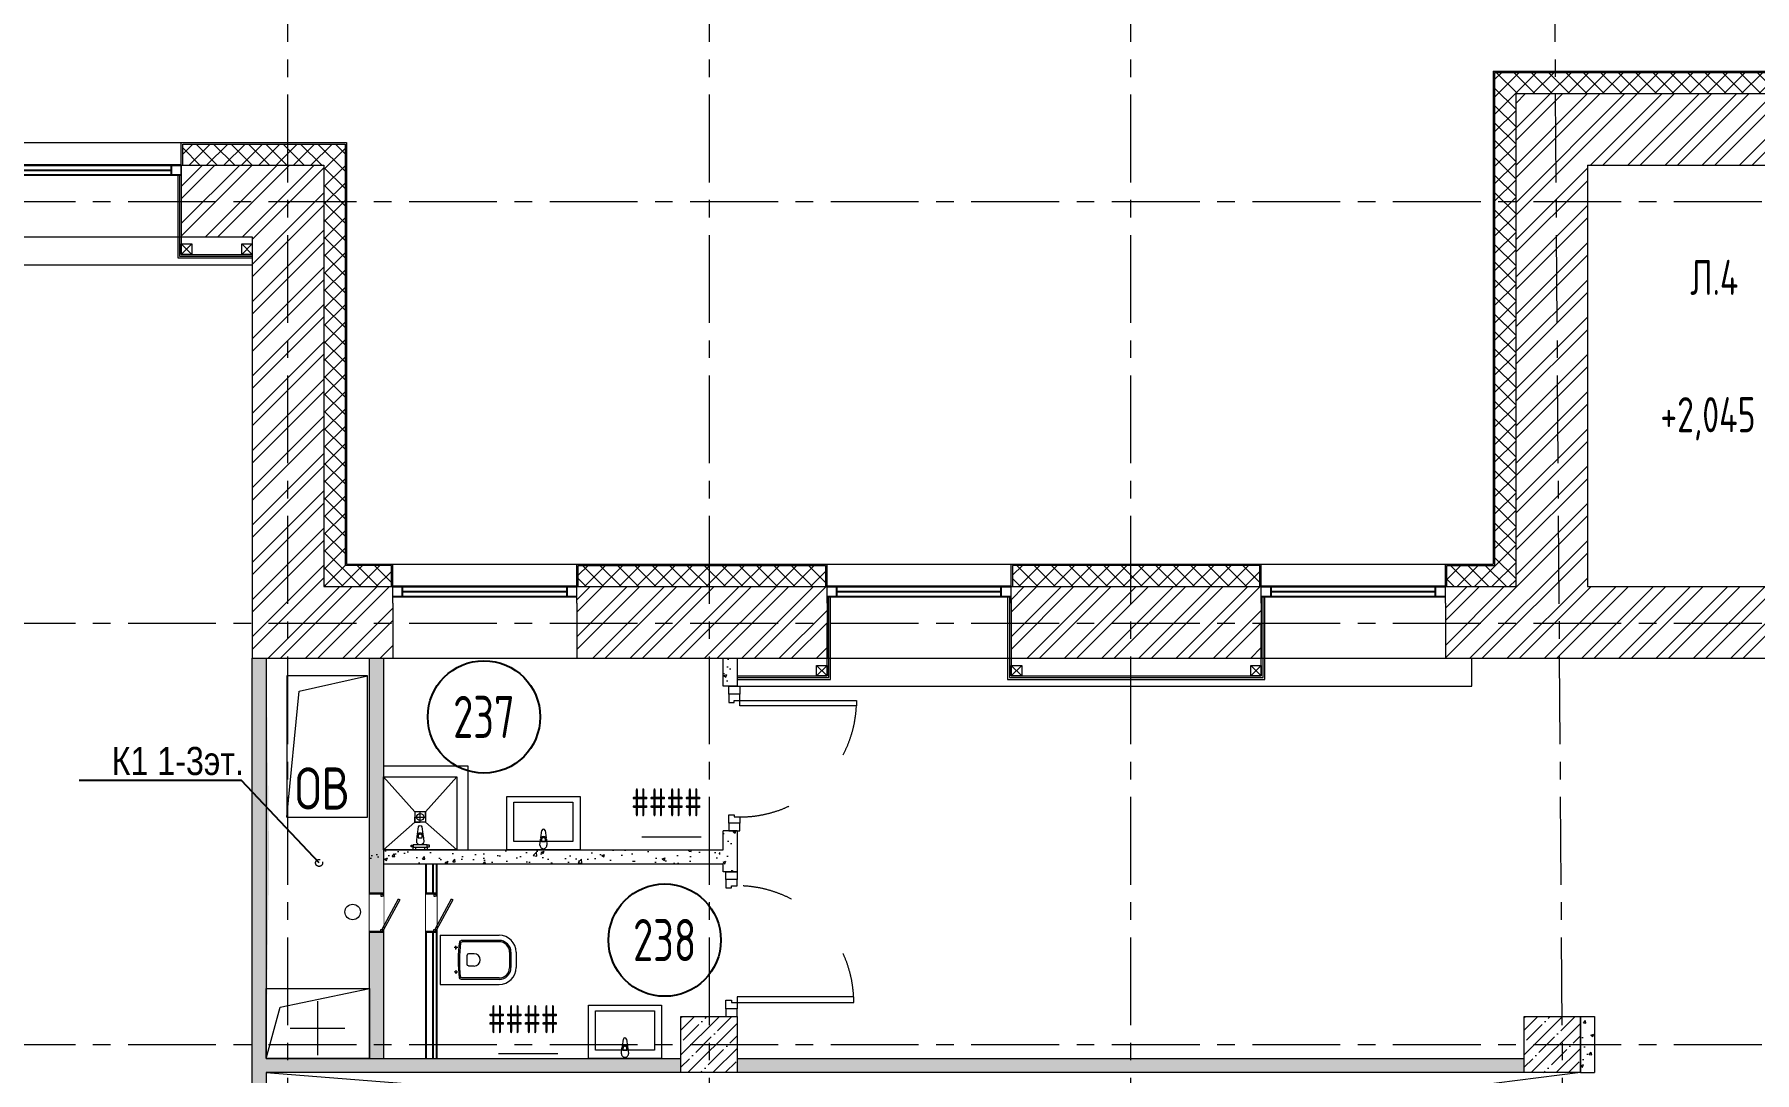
# Model space of a CAD drawing. Header units: millimetres. Extents: x -65527 to 8894748, y -37603 to 223697.
# Drawn here: x -33863 to -21624, y 30956 to 38346 of the extents above; entities that cross this region are included whole.
import ezdxf
from ezdxf import colors
from ezdxf.entities.mleader import LeaderData, LeaderLine
from ezdxf.enums import TextEntityAlignment as Align
from ezdxf.math import Vec2, Vec3

# ---------------------------------------------------------------- set-up
doc = ezdxf.new("R2010")
doc.units = ezdxf.units.MM
doc.header["$LTSCALE"] = 10
doc.linetypes.add('ACAD_ISO03W100', pattern=[30, 12, -18])
doc.linetypes.add('CENTER', pattern=[2, 1.25, -0.25, 0.25, -0.25])
for name, color, linetype, lineweight in [('_0', 250, 'Continuous', 9), ('_ВК-К1', 14, 'Continuous', 40), ('АР_Номер помещения', 1, 'Continuous', 25), ('АР_Оси', 142, 'Continuous', 9), ('АР_Помещения_площадь', 19, 'Continuous', 9), ('М_ЗАМЕТКИ', 1, 'Continuous', 13), ('М_фреонопроводы', 10, 'CENTER', 18)]:
    doc.layers.add(name, color=color, linetype=linetype, lineweight=lineweight)
doc.layers.add('АР_новое окно', color=160, linetype='Continuous')
doc.layers.add('Архитектура', color=251, linetype='Continuous')
doc.styles.add('ICOCPEUR', font='isocpeur.ttf')
doc.styles.add('ISOCPEUR', font='isocpeur.ttf', dxfattribs={"width": 0.7})
doc.styles.get("Standard").update_dxf_attribs({"font": 'ARIALN.TTF'})
pattern_1 = [(50, (30232.33, -93445.12), (215.17805, -18.82564), [22.5, -247.5]), (355, (30232.33, -93445.12), (-41.6254, 225.65764), [18, -198]), (100.45144, (30250.26, -93446.7), (173.55265, 206.832), [19.12206, -210.34263]), (46.1842, (30232.33, -93385.12), (320.1724, -49.6558), [33.75, -371.25]), (96.63564, (30259, -93389.26), (280.3986, 292.2356), [28.6831, -315.5141]), (351.18416, (30232.33, -93385.12), (280.3986, 292.2356), [27, -297]), (21, (30262.33, -93400.12), (179.07212, -120.78567), [22.5, -247.5]), (326, (30262.33, -93400.12), (72.9946, 217.545), [18, -198]), (71.45144, (30277.25, -93410.19), (252.0667, 96.75935), [19.12206, -210.34263]), (37.5, (30232.33, -93445.12), (3.647957, 99.868156), [0, -195.6, 0, -201, 0, -198.75]), (7.5, (30232.33, -93445.12), (78.92086, 118.32351), [0, -114.6, 0, -191.1, 0, -75.75]), (327.5, (30165.43, -93445.12), (160.14673, -6.76646), [0, -75, 0, -234, 0, -310.5]), (317.5, (30135.43, -93445.12), (174.95585, 30.0315), [0, -97.5, 0, -155.4, 0, -220.5])]
pattern_2 = [(45, (-1030593.08, 70981.74), (-132.58252, 132.58252), []), (45, (-1030504.69, 70981.74), (-132.58252, 132.58252), [])]

# ---------------------------------------------------------------- blocks, each defined once
blk = doc.blocks.new('_DOTSMALL')
at = {"color": 0, "linetype": 'ByBlock', "const_width": 0.5}
blk.add_lwpolyline([(-0.0625, 0, 1), (0.0625, 0, 1)], format="xyb", close=True, dxfattribs=at)
blk = doc.blocks.new('_None')
blk = doc.blocks.new('*U66')
for points in [[(-55, -80), (-55, 0), (-115, 0), (-115, -40), (-100, -40), (-100, -80), (-55, -80)], [(0, 0), (0, -80), (-55, -80), (-55, 0), (0, 0)], [(-1030, 0), (-1030, -80), (-975, -80), (-975, 0), (-1030, 0)], [(-975, -80), (-975, 0), (-915, 0), (-915, -40), (-930, -40), (-930, -80), (-975, -80)]]:
    blk.add_lwpolyline(points)
blk.add_lwpolyline([(-100, -80), (-100, -910), (-140, -910), (-140, -80)], close=True)
at = {"linetype": 'ACAD_ISO03W100', "ltscale": 3}
blk.add_arc((-100, -80), 830, 180, 270, dxfattribs=at)
blk = doc.blocks.new('*U245')
for points in [[(0, 0), (0, -80), (55, -80), (55, 0), (0, 0)], [(55, -80), (55, 0), (115, 0), (115, -40), (100, -40), (100, -80), (55, -80)], [(975, -80), (975, 0), (915, 0), (915, -40), (930, -40), (930, -80), (975, -80)], [(1030, 0), (1030, -80), (975, -80), (975, 0), (1030, 0)]]:
    blk.add_lwpolyline(points)
blk.add_lwpolyline([(100, -80), (100, -910), (140, -910), (140, -80)], close=True)
at = {"linetype": 'ACAD_ISO03W100', "ltscale": 3}
blk.add_arc((100, -80), 830, 270, 0, dxfattribs=at)
blk = doc.blocks.new('*U42')
at = {"layer": 'АР_новое окно', "lineweight": 20}
for p, q in [((0, 1310), (-70, 1310)), ((0, 0), (-70, 0))]:
    blk.add_line(p, q, dxfattribs=at)
at = {"layer": 'АР_новое окно'}
for p, q in [((-70, 1310), (-70, 0)), ((-70, 0), (-70, 1310)), ((0, 1240), (-70, 1240)), ((-35, 1240), (-35, 70)), ((0, 1310), (0, 0)), ((0, 70), (-70, 70))]:
    blk.add_line(p, q, dxfattribs=at)
blk = doc.blocks.new('*U267')
at = {"layer": 'АР_Номер помещения', "color": 7}
blk.add_circle((-17369, 681), 400, dxfattribs=at)
at = {"layer": 'АР_Помещения_площадь', "color": 7}
blk.add_line((-15823, -174), (-16245, -174), dxfattribs=at)
at = {"color": 7, "style": 'ISOCPEUR', "width": 0.7, "flags": 1}
blk.add_attdef('КАТЕГОРИЯ', (-499, -2092), '', height=250, dxfattribs=at)
at = {"layer": 'АР_Номер помещения', "color": 7, "style": 'ISOCPEUR', "width": 0.7}
blk.add_attdef('НОМЕР_ПОМЕЩЕНИЯ', text='', height=300, dxfattribs=at).set_placement((-17369, 681), align=Align.MIDDLE_CENTER)
at = {"layer": 'АР_Помещения_площадь', "color": 7, "lineweight": 30, "width": 0.7, "flags": 104}
blk.add_attdef('ИМЯ_ПОМЕЩЕНИЯ', text='', height=100, dxfattribs=at).set_placement((158, 1217), align=Align.MIDDLE_CENTER)
at = {"layer": 'АР_Помещения_площадь', "color": 7, "style": 'ISOCPEUR', "width": 0.7}
blk.add_attdef('ПЛОЩАДЬ_ПОМЕЩЕНИЯ', text='', height=200, dxfattribs=at).set_placement((-15818, 72), align=Align.MIDDLE_RIGHT)
blk = doc.blocks.new('*U262')
at = {"layer": 'АР_Номер помещения', "color": 7}
blk.add_circle((-15682, 721), 400, dxfattribs=at)
at = {"layer": 'АР_Помещения_площадь', "color": 7}
blk.add_line((-16442, -89), (-16865, -89), dxfattribs=at)
at = {"color": 7, "style": 'ISOCPEUR', "width": 0.7, "flags": 1}
blk.add_attdef('КАТЕГОРИЯ', (-499, -2092), '', height=250, dxfattribs=at)
at = {"layer": 'АР_Номер помещения', "color": 7, "style": 'ISOCPEUR', "width": 0.7}
blk.add_attdef('НОМЕР_ПОМЕЩЕНИЯ', text='', height=300, dxfattribs=at).set_placement((-15682, 721), align=Align.MIDDLE_CENTER)
at = {"layer": 'АР_Помещения_площадь', "color": 7, "lineweight": 30, "width": 0.7, "flags": 104}
blk.add_attdef('ИМЯ_ПОМЕЩЕНИЯ', text='', height=100, dxfattribs=at).set_placement((158, 1217), align=Align.MIDDLE_CENTER)
at = {"layer": 'АР_Помещения_площадь', "color": 7, "style": 'ISOCPEUR', "width": 0.7}
blk.add_attdef('ПЛОЩАДЬ_ПОМЕЩЕНИЯ', text='', height=200, dxfattribs=at).set_placement((-16437, 158), align=Align.MIDDLE_RIGHT)
blk = doc.blocks.new('Из_буфера27431')
at = {"linetype": 'Continuous', "lineweight": 5}
for p, q in [((-139, 11), (-86, 18)), ((-139, 11), (-86, 18)), ((-76, 21), (-34, 25)), ((-76, 21), (-34, 25)), ((-59, 14), (-74, 14)), ((-59, 14), (-74, 14)), ((-59, -14), (-59, 14)), ((-59, -14), (-59, 14)), ((-86, -18), (-139, -11)), ((-86, -18), (-139, -11)), ((-34, -25), (-76, -21)), ((-34, -25), (-76, -21)), ((-74, -14), (-59, -14)), ((-74, -14), (-59, -14))]:
    blk.add_line(p, q, dxfattribs=at)
for points in [[(0, -260), (-380, -260), (-380, 260), (0, 260)], [(-59, -210), (-339, -210), (-339, 210), (-59, 210)], [(-59, -210), (-339, -210), (-339, 210), (-59, 210)]]:
    blk.add_lwpolyline(points, close=True, dxfattribs=at)
for centre, radius, start, end in [((-137, 0), 11.2, 97.1389, 262.8611), ((-137, 0), 11.2, 97.1389, 262.8611), ((-74, 0), 21.1, 122.771, 237.229), ((-74, 0), 21.1, 122.771, 237.229), ((-74, 0), 13.6, 90, 270), ((-74, 0), 13.6, 90, 270), ((-74, 0), 21.1, 95.1696, 122.771), ((-74, 0), 21.1, 95.1696, 122.771), ((-34, 0), 25, 270, 90), ((-34, 0), 25, 270, 90), ((-74, 0), 21.1, 237.229, 264.8304), ((-74, 0), 21.1, 237.229, 264.8304)]:
    blk.add_arc(centre, radius, start, end, dxfattribs=at)
blk = doc.blocks.new('унитаз поликлиники')
for p, q in [((0, 175), (0, -175)), ((0, 175), (420, 175)), ((420, 139), (150, 139)), ((420, 129), (157, 129)), ((126, 87), (100, 87)), ((112, 73), (112, 100)), ((192, -34), (192, 34)), ((242, 44), (202, 44)), ((494, 57), (494, -57)), ((504, 55), (504, -55)), ((540, 55), (540, -55)), ((126, -87), (99, -86)), ((112, -73), (112, -100)), ((242, -44), (202, -44)), ((0, -175), (420, -175)), ((420, -139), (148, -139)), ((420, -129), (155, -129))]:
    blk.add_line(p, q)
for centre, radius, start, end in [((420, 55), 120, 0, 90), ((420, 55), 83.5, 359.8619, 90.3335), ((420, 55), 74, 0, 90), ((242, 0), 43.7, 270, 90), ((420, -55), 120, 270, 0), ((420, -55), 84, 270, 0), ((420, -55), 74, 270, 358.4018)]:
    blk.add_arc(centre, radius, start, end)
at = {"extrusion": (0, 0, -1)}
for centre, major_axis, ratio, start_param, end_param in [((1158, 0), (-731, -726), 0.993775, 0.659849, 0.910919), ((150, 127), (-5.6, -10.5), 0.821373, 1.269211, 2.570669), ((154, 120), (-5.61, -7.72), 0.798093, 1.232924, 2.686723), ((112, 87), (3.55, 3.55), 1, 5.504025, 11.78721), ((984, 0), (-23, -941), 0.89728, 1.422258, 1.677847), ((155, -117), (5.3, -10.4), 0.842984, 0.549902, 1.8819), ((202, -33), (4.12, -9.49), 0.964797, 0.42926, 1.943413), ((148, -127), (5.4, -10.4), 0.836443, 0.56114, 1.877577)]:
    blk.add_ellipse(centre, major_axis=major_axis, ratio=ratio, start_param=start_param, end_param=end_param, dxfattribs=at)
for centre, major_axis, ratio, start_param, end_param in [((202, 33), (4.12, 9.49), 0.964797, 0.42926, 1.943413), ((112, -87), (3.54, -3.55), 1, 5.504025, 11.78721)]:
    blk.add_ellipse(centre, major_axis=major_axis, ratio=ratio, start_param=start_param, end_param=end_param)
blk = doc.blocks.new('A$Ce02d65bd')
at = {"ltscale": 100}
for points in [[(0, 0), (0, 75), (75, 75), (75, 0), (0, 0)], [(0, 0), (75, 75)], [(0, 75), (75, 0)]]:
    blk.add_lwpolyline(points, dxfattribs=at)
blk = doc.blocks.new('A$Ca661e725')
at = {"layer": '_ВК-К1', "color": 18, "lineweight": 9, "ltscale": 100, "true_color": 0x000000}
for p, q in [((0, 155), (0, -155)), ((-147, 0), (147, 0))]:
    blk.add_line(p, q, dxfattribs=at)
blk = doc.blocks.new('A$C6552fe61')
at = {"layer": '_ВК-К1', "color": 18, "lineweight": 9, "ltscale": 100, "true_color": 0x000000}
for p, q in [((0, 192), (0, -192)), ((-195, 0), (195, 0))]:
    blk.add_line(p, q, dxfattribs=at)
blk = doc.blocks.new('смеситель короткий')
for p, q in [((42, 21), (0, 25)), ((25, 14), (40, 14)), ((25, -14), (25, 14)), ((104, 11), (51, 18)), ((0, -25), (42, -21)), ((40, -14), (25, -14)), ((51, -18), (104, -11))]:
    blk.add_line(p, q)
for centre, major_axis, start_param, end_param in [((0, 0), (-17.7, 17.7), -0.785398, 2.356194), ((40, 0), (9.62, 9.62), 3.926991, 7.068583), ((40, 0), (-14.9, 14.9), -1.35736, -0.875625), ((40, 0), (14.9, 14.9), 4.498953, 6.496621), ((103, 0), (7.91, 7.91), 4.051589, 6.943986), ((40, 0), (14.9, 14.9), 4.017217, 4.498953)]:
    blk.add_ellipse(centre, major_axis=major_axis, ratio=1, start_param=start_param, end_param=end_param)
blk = doc.blocks.new('*U239')
at = {"color": 7}
blk.add_wipeout([(-565, 60), (445, 60), (445, -310), (-565, -310)], dxfattribs=at)
for p, q in [((-530, 60), (-565, 60)), ((-550, 60), (-550, -10)), ((-550, -10), (-550, 60)), ((-510, 60), (-530, 60)), ((-510, 20), (-510, 60)), ((-500, 20), (-510, 20)), ((-500, -10), (-500, 20)), ((380, -10), (380, 20)), ((380, 20), (390, 20)), ((390, 20), (390, 60)), ((390, 60), (410, 60)), ((410, 60), (445, 60)), ((430, 60), (430, -10)), ((430, -10), (430, 60)), ((-565, -10), (-530, -10)), ((-530, -10), (-500, -10)), ((410, -10), (380, -10)), ((445, -10), (410, -10))]:
    blk.add_line(p, q)
at = {"lineweight": 30}
for p, q in [((-565, 60), (-565, -310)), ((445, 60), (445, -310))]:
    blk.add_line(p, q, dxfattribs=at)
blk.add_lwpolyline([(389, 60), (370, 25), (-424, 448), (-406, 483)], close=True)
blk = doc.blocks.new('*U240')
at = {"color": 7}
blk.add_wipeout([(-565, 60), (445, 60), (445, -218), (-565, -218)], dxfattribs=at)
for p, q in [((-530, 60), (-565, 60)), ((-550, 60), (-550, -10)), ((-550, -10), (-550, 60)), ((-510, 60), (-530, 60)), ((-510, 20), (-510, 60)), ((-500, 20), (-510, 20)), ((-500, -10), (-500, 20)), ((380, -10), (380, 20)), ((380, 20), (390, 20)), ((390, 20), (390, 60)), ((390, 60), (410, 60)), ((410, 60), (445, 60)), ((430, 60), (430, -10)), ((430, -10), (430, 60)), ((-565, -10), (-530, -10)), ((-530, -10), (-500, -10)), ((410, -10), (380, -10)), ((445, -10), (410, -10))]:
    blk.add_line(p, q)
at = {"lineweight": 30}
for p, q in [((-565, 60), (-565, -218)), ((445, 60), (445, -218))]:
    blk.add_line(p, q, dxfattribs=at)
blk.add_lwpolyline([(389, 60), (370, 25), (-424, 448), (-406, 483)], close=True)

msp = doc.modelspace()

# ---------------------------------------------------------------- hatches: boundary and pattern name
at = {"layer": '_0', "ltscale": 100}
h = msp.add_hatch(dxfattribs=at)
h.set_pattern_fill('ANSI37', color=256, scale=700)
h.set_pattern_definition([(45, (-995943.4, 73817.705), (-61.871843, 61.871843), []), (135, (-995943.4, 73817.705), (-61.871843, -61.871843), [])])
h.paths.add_polyline_path([(-17648.4, 37925.6), (-23323.4, 37925.6), (-23323.4, 34415.6), (-23813.4, 34415.6), (-23813.4, 34565.6), (-23473.4, 34565.6), (-23473.4, 38075.6), (-17648.4, 38075.6)])
h = msp.add_hatch(dxfattribs=at)
h.set_pattern_fill('ANSI32', color=256, scale=500)
h.set_pattern_definition([(45, (-998443.08, 70981.74), (-132.58252, 132.58252), []), (45, (-998354.69, 70981.74), (-132.58252, 132.58252), [])])
h.paths.add_polyline_path([(-17638.4, 37925.6), (-23323.4, 37925.6), (-23323.4, 34415.6), (-23823.4, 34415.6), (-23823.4, 33905.6), (-18283.4, 33905.6), (-18283.4, 34415.6), (-22813.4, 34415.6), (-22813.4, 37415.6), (-17638.4, 37415.6)])
h = msp.add_hatch(dxfattribs=at)
h.set_pattern_fill('ANSI37', color=256, scale=700)
h.set_pattern_definition([(45, (-1009618.4, 70307.705), (-61.871843, 61.871843), []), (135, (-1009618.4, 70307.705), (-61.871843, -61.871843), [])])
h.paths.add_polyline_path([(-31323.4, 34415.6), (-31803.4, 34415.6), (-31803.4, 37415.6), (-32808.4, 37415.6), (-32808.4, 37565.6), (-31653.4, 37565.6), (-31653.4, 34565.6), (-31323.4, 34565.6)])
h = msp.add_hatch(dxfattribs=at)
h.set_pattern_fill('ANSI32', color=256, scale=500)
h.set_pattern_definition(pattern_2)
h.paths.add_polyline_path([(-31803.4, 37415.6), (-31803.4, 36894.5), (-31803.4, 34415.6), (-32313.4, 34415.6), (-32313.4, 36905.6), (-32818.4, 36905.6), (-32818.4, 37415.6)])
h = msp.add_hatch(dxfattribs=at)
h.set_pattern_fill('ANSI37', color=256, scale=700)
h.set_pattern_definition([(45, (-1006528.4, 70307.705), (-61.871843, 61.871843), []), (135, (-1006528.4, 70307.705), (-61.871843, -61.871843), [])])
h.paths.add_polyline_path([(-28233.4, 34415.6), (-29993.4, 34415.6), (-29993.4, 34565.6), (-28233.4, 34565.6)])
h = msp.add_hatch(dxfattribs=at)
h.set_pattern_fill('ANSI37', color=256, scale=700)
h.set_pattern_definition([(45, (-1003438.4, 70307.705), (-61.871843, 61.871843), []), (135, (-1003438.4, 70307.705), (-61.871843, -61.871843), [])])
h.paths.add_polyline_path([(-25143.4, 34415.6), (-26903.4, 34415.6), (-26903.4, 34565.6), (-25143.4, 34565.6)])
h = msp.add_hatch(dxfattribs=at)
h.set_pattern_fill('ANSI32', color=256, scale=500)
h.set_pattern_definition(pattern_2)
h.paths.add_polyline_path([(-31313.4, 34415.6), (-31803.4, 34415.6), (-32313.4, 34415.6), (-32313.4, 33905.6), (-31313.4, 33905.6)])
h = msp.add_hatch(dxfattribs=at)
h.set_pattern_fill('ANSI32', color=256, scale=500)
h.set_pattern_definition([(45, (-1028283.08, 70981.74), (-132.58252, 132.58252), []), (45, (-1028194.69, 70981.74), (-132.58252, 132.58252), [])])
h.paths.add_polyline_path([(-28223.4, 34415.6), (-30003.4, 34415.6), (-30003.4, 33905.6), (-28223.4, 33905.6)])
h = msp.add_hatch(dxfattribs=at)
h.set_pattern_fill('ANSI32', color=256, scale=500)
h.set_pattern_definition([(45, (-1025193.08, 70981.74), (-132.58252, 132.58252), []), (45, (-1025104.69, 70981.74), (-132.58252, 132.58252), [])])
h.paths.add_polyline_path([(-25133.4, 34415.6), (-26913.4, 34415.6), (-26913.4, 33905.6), (-25133.4, 33905.6)])
h = msp.add_hatch(dxfattribs=at)
h.set_pattern_fill('AR-CONC', color=256, scale=30)
h.set_pattern_definition(pattern_1)
h.paths.add_polyline_path([(-31378.4, 33905.6), (-31478.4, 33905.6), (-31478.4, 32540.6), (-32193.4, 32540.6), (-32213.4, 33905.6), (-32313.4, 33905.6), (-32313.4, 25055.5), (-33863.4, 25055.6), (-33863.4, 24955.6), (-29263.4, 24955.8), (-29263.4, 25055.8), (-32213.4, 25055.6), (-32213.4, 27883.4), (-30713.4, 27883.4), (-30713.4, 27883.4), (-27013.4, 27883.4), (-27013.4, 27883.4), (-22863.4, 27883.4), (-22863.4, 27983.1), (-24914.6, 27983.2), (-24914.6, 28575.3), (-24914.6, 28575.2), (-24914.6, 27983.3), (-26893.4, 27983.4), (-26893.4, 28575.2), (-26993.4, 28575.2), (-26993.4, 27983.4), (-26993.4, 27983.4), (-26993.4, 28575.2), (-28018.4, 28575.2), (-26993.4, 28574.5), (-26993.4, 27983.4), (-28018.4, 27983.4), (-29263.4, 27983.4), (-29263.4, 28575.2), (-29263.4, 27983.4), (-30811, 27984.8), (-30813.4, 28575.2), (-30813.4, 28575.2), (-30813.4, 27984.2), (-30713.4, 27983.4), (-30713.4, 28575.2), (-30813.4, 28575.2), (-30813.4, 27983.4), (-30813.4, 28575.2), (-30813.4, 28575.2), (-30813.4, 27983.4), (-32213.4, 27983.4), (-32213.4, 28575.2), (-22863.4, 28574.9), (-22863.5, 28003.1), (-22863.4, 28003.1), (-22863.4, 28675.2), (-23585.8, 28675.1), (-26893.4, 28675.3), (-26893.4, 29895.2), (-26993.4, 29895.2), (-26993.4, 28675.2), (-32213.4, 28675.2), (-32213.4, 30955.6), (-29263.4, 30955.6), (-29263.4, 31055.6), (-32213.4, 31055.6), (-32193.4, 32540.6), (-31478.4, 32540.6), (-31478.4, 31055.6), (-31378.4, 31055.6)])
h = msp.add_hatch(dxfattribs=at)
h.set_pattern_fill('AR-CONC', color=256, scale=30)
h.set_pattern_definition(pattern_1)
h.paths.add_polyline_path([(-28863.4, 33905.6), (-28963.4, 33905.6), (-28963.4, 33705.6), (-28863.4, 33705.6)])
h = msp.add_hatch(dxfattribs=at)
h.set_pattern_fill('AR-CONC', color=256, scale=30)
h.set_pattern_definition(pattern_1)
h.paths.add_polyline_path([(-28963.4, 32385.6), (-28863.4, 32385.6), (-28863.4, 32675.6), (-28963.4, 32675.6), (-28963.4, 32425.6)])
h = msp.add_hatch(dxfattribs=at)
h.set_pattern_fill('AR-CONC', color=256, scale=30)
h.set_pattern_definition(pattern_1)
h.paths.add_polyline_path([(-31478.4, 32540.6), (-31478.4, 32440.8), (-28983.4, 32440.8), (-28983.4, 32540.8)])
h = msp.add_hatch(dxfattribs=at)
h.set_pattern_fill('ANSI35', color=256, scale=500)
h.set_pattern_definition([(45, (-986315.53, 71227.03), (-88.388348, 88.388348), []), (45, (-986227.14, 71227.03), (-88.388348, 88.388348), [156.25, -31.25, 0, -31.25])])
h.paths.add_polyline_path([(-28863.4, 31355.6), (-29263.4, 31355.6), (-29263.4, 30955.6), (-28863.4, 30955.6)])
h = msp.add_hatch(dxfattribs=at)
h.set_pattern_fill('ANSI35', color=256, scale=500)
h.set_pattern_definition([(45, (-980315.53, 71227.03), (-88.388348, 88.388348), []), (45, (-980227.14, 71227.03), (-88.388348, 88.388348), [156.25, -31.25, 0, -31.25])])
h.paths.add_polyline_path([(-22863.4, 31355.6), (-23263.4, 31355.6), (-23263.4, 30955.6), (-22863.4, 30955.6)])
h = msp.add_hatch(dxfattribs=at)
h.set_pattern_fill('AR-CONC', color=256, scale=30)
h.set_pattern_definition(pattern_1)
h.paths.add_polyline_path([(-22763.4, 31155.6), (-22863.4, 31155.6), (-22863.4, 30955.6), (-22763.4, 30955.6)])
h.paths.add_polyline_path([(-22763.4, 31355.6), (-22863.4, 31355.6), (-22863.4, 31155.6), (-22763.4, 31155.6)])
h = msp.add_hatch(dxfattribs=at)
h.set_pattern_fill('AR-CONC', color=256, scale=30)
h.set_pattern_definition(pattern_1)
h.paths.add_polyline_path([(-23263.4, 31055.6), (-28863.4, 31055.6), (-28863.4, 30955.6), (-23263.4, 30955.6)])

# ---------------------------------------------------------------- linework, layer by layer
for p, q in [((-23483.4, 38085.6), (-23483.4, 34575.6)), ((-23473.4, 38075.6), (-23473.4, 34565.6)), ((-23323.4, 37925.6), (-17638.4, 37925.6)), ((-23323.4, 37925.6), (-23323.4, 34415.6)), ((-41483.4, 37575.6), (-31643.4, 37575.6)), ((-31653.4, 37565.6), (-31653.4, 34565.6)), ((-31643.4, 37575.6), (-31643.4, 34575.6)), ((-32818.4, 37415.6), (-31803.4, 37415.6)), ((-32818.4, 37415.6), (-32818.4, 36905.6)), ((-32818.4, 37415.6), (-32818.4, 37415.6)), ((-32818.4, 37415.6), (-32818.4, 37415.6)), ((-31803.4, 37415.6), (-31803.4, 34415.6)), ((-22813.4, 37415.6), (-17638.4, 37415.6)), ((-22813.4, 37415.6), (-22813.4, 34415.6)), ((-32818.4, 36905.6), (-32313.4, 36905.6)), ((-32313.4, 36905.6), (-32313.4, 33905.6)), ((-40813.4, 36705.6), (-32313.4, 36705.6)), ((-31643.4, 34575.6), (-23483.4, 34575.6)), ((-31803.4, 34415.6), (-31313.4, 34415.6)), ((-31313.4, 34296.6), (-31313.4, 34415.6)), ((-30003.4, 34415.6), (-28223.4, 34415.6)), ((-30003.4, 34296.6), (-30003.4, 34415.6)), ((-28223.4, 34296.6), (-28223.4, 34415.6)), ((-26913.4, 34415.6), (-25133.4, 34415.6)), ((-26913.4, 34296.6), (-26913.4, 34415.6)), ((-25133.4, 34296.6), (-25133.4, 34415.6)), ((-23823.4, 34415.6), (-23323.4, 34415.6)), ((-23823.4, 34296.6), (-23823.4, 34415.6)), ((-22813.4, 34415.6), (-18283.4, 34415.6)), ((-31313.4, 34296.6), (-31313.4, 33905.6)), ((-31313.4, 34296.6), (-31313.4, 34296.6)), ((-30003.4, 34296.6), (-30003.4, 33905.6)), ((-30003.4, 34296.6), (-30003.4, 34296.6)), ((-28223.4, 34345.6), (-28223.4, 33905.6)), ((-28223.4, 34296.6), (-28223.4, 34296.6)), ((-26913.4, 34322.2), (-26913.4, 33905.6)), ((-26913.4, 34296.6), (-26913.4, 34296.6)), ((-25133.4, 34345.6), (-25133.4, 33905.6)), ((-25133.4, 34296.6), (-25133.4, 34296.6)), ((-23823.4, 34296.6), (-23823.4, 33905.6)), ((-23823.4, 34296.6), (-23823.4, 34296.6)), ((-32313.4, 33905.6), (-31313.4, 33905.6)), ((-32213.4, 33905.6), (-32213.4, 31055.6)), ((-30003.4, 33905.6), (-28223.4, 33905.6)), ((-26913.4, 33905.6), (-25133.4, 33905.6)), ((-23823.4, 33905.6), (-18283.4, 33905.6)), ((-23634.4, 33705.6), (-23634.4, 33905.6)), ((-28863.4, 33705.6), (-23634.4, 33705.6)), ((-22863.4, 30955.6), (-22763.4, 30955.6))]:
    msp.add_line(p, q, dxfattribs=at)
at = {"layer": '_0', "lineweight": 15, "ltscale": 100}
msp.add_line((-34128.4, 37415.6), (-32818.4, 37415.6), dxfattribs=at)
at = {"layer": '_0'}
for p, q in [((-34128.4, 36905.6), (-32818.4, 36905.6)), ((-31313.4, 33905.6), (-30003.4, 33905.6)), ((-28223.4, 33905.6), (-26913.4, 33905.6)), ((-25133.4, 33905.6), (-23823.4, 33905.6))]:
    msp.add_line(p, q, dxfattribs=at)
at = {"layer": '_0', "lineweight": 0}
for p, q in [((-31378.4, 33140.6), (-30778.4, 33140.6)), ((-30778.4, 33140.6), (-30778.4, 32540.6)), ((-31183.5, 32575), (-31167.9, 32575)), ((-31183.5, 32562), (-31183.5, 32575)), ((-31167.9, 32562), (-31183.5, 32562)), ((-31167.9, 32576.3), (-31167.9, 32560.7)), ((-31109.5, 32576.2), (-31167.9, 32576.3)), ((-31167.9, 32560.7), (-31068.9, 32560.5)), ((-31167.9, 32540.6), (-31167.9, 32560.7)), ((-31152.3, 32560.6), (-31152.3, 32540.6)), ((-31068.9, 32576.1), (-31109.5, 32576.2)), ((-31084.6, 32540.6), (-31084.5, 32560.5)), ((-31068.9, 32560.5), (-31068.9, 32576.1)), ((-31053.2, 32574.8), (-31068.9, 32574.8)), ((-31068.9, 32561.8), (-31053.2, 32561.7)), ((-31068.9, 32560.5), (-31068.9, 32540.6)), ((-31053.2, 32561.7), (-31053.2, 32574.8))]:
    msp.add_line(p, q, dxfattribs=at)
at = {"layer": '_0', "ltscale": 100}
for points in [[(-23483.4, 38085.6), (-15143.4, 38085.6)], [(-23473.4, 38075.6), (-17648.4, 38075.6), (-17648.4, 37925.6)], [(-32818.4, 37415.6), (-32818.4, 37575.6)], [(-32808.4, 37415.6), (-32808.4, 37565.6), (-31653.4, 37565.6)], [(-31323.4, 34415.6), (-31323.4, 34565.6), (-31653.4, 34565.6)], [(-31313.4, 34415.6), (-31313.4, 34575.6)], [(-30003.4, 34415.6), (-30003.4, 34575.6)], [(-29993.4, 34415.6), (-29993.4, 34565.6), (-28233.4, 34565.6), (-28233.4, 34415.6)], [(-28223.4, 34415.6), (-28223.4, 34575.6)], [(-26913.4, 34415.6), (-26913.4, 34575.6)], [(-25143.4, 34415.6), (-25143.4, 34565.6), (-26903.4, 34565.6), (-26903.4, 34415.6)], [(-25133.4, 34415.6), (-25133.4, 34575.6)], [(-23823.4, 34415.6), (-23823.4, 34575.6)], [(-23813.4, 34415.6), (-23813.4, 34565.6), (-23473.4, 34565.6)], [(-33863.4, 24955.6), (-33863.4, 25055.6), (-32313.4, 25055.5), (-32313.4, 33905.6)], [(-31478.4, 31055.6), (-31478.4, 33905.6)], [(-31378.4, 33905.6), (-31378.4, 31055.6)], [(-28963.4, 33705.6), (-28963.4, 33905.6)], [(-28863.4, 33905.6), (-28863.4, 33705.6)], [(-28863.4, 33705.6), (-28963.4, 33705.6)], [(-31478.4, 32540.6), (-31478.4, 32886.9)], [(-28963.4, 32540.6), (-28963.4, 32675.6)], [(-28863.4, 32675.6), (-28963.4, 32675.6)], [(-28863.4, 32675.6), (-28863.4, 32385.6)], [(-31378.4, 32540.6), (-28963.4, 32540.6)], [(-28963.4, 32440.6), (-31378.4, 32440.6)], [(-28963.4, 32385.6), (-28963.4, 32440.6)], [(-28863.4, 32385.6), (-28963.4, 32385.6)], [(-22863.5, 30955.6), (-22863.4, 31355.6)], [(-22863.4, 31355.6), (-22763.4, 31355.6), (-22763.4, 30955.6)], [(-32213.4, 31055.6), (-29263.4, 31055.6)], [(-28863.4, 31055.6), (-23263.4, 31055.6)], [(-32213.4, 30955.6), (-32213.4, 28675.2)], [(-29263.4, 30955.6), (-32213.4, 30955.6)], [(-23263.4, 30955.6), (-28863.4, 30955.6)]]:
    msp.add_lwpolyline(points, dxfattribs=at)
at = {"layer": '_0', "ltscale": 500}
for points in [[(-32843.4, 37345.6), (-32843.4, 36754.8), (-32313.4, 36754.8)], [(-32830.9, 37345.6), (-32830.9, 36767.3), (-32313.4, 36767.3)], [(-32818.4, 37415.6), (-32818.4, 36779.8), (-32313.4, 36779.8)], [(-28863.4, 33754.8), (-28198.4, 33754.8), (-28198.4, 34345.6)], [(-28863.4, 33767.3), (-28210.9, 33767.3), (-28210.9, 34345.6)], [(-26938.4, 34345.6), (-26938.4, 33754.8), (-25108.4, 33754.8), (-25108.4, 34345.6)], [(-26925.9, 34345.6), (-26925.9, 33767.3), (-25120.9, 33767.3), (-25120.9, 34345.6)], [(-26913.4, 34322.2), (-26913.4, 33779.8), (-25133.4, 33779.8), (-25133.4, 34157.7)], [(-28863.4, 33779.8), (-28223.4, 33779.8), (-28223.4, 34157.7)], [(-32213.4, 30955.6), (-26447.6, 30501.2), (-32193.4, 29870.2)], [(-22863.4, 30955.6), (-26447.6, 30501.2), (-22863.4, 28675.2)]]:
    msp.add_lwpolyline(points, dxfattribs=at)
at = {"layer": '_0'}
msp.add_lwpolyline([(-31493.4, 33779.8), (-32067.9, 33779.8), (-32067.9, 32773.1), (-31493.4, 32773.1)], close=True, dxfattribs=at)
for points in [[(-32067.9, 32773.1), (-31978.8, 33670.9), (-31493.4, 33779.8)], [(-32213.4, 31055.6), (-32213.4, 31555.5), (-31478.4, 31555.5), (-31478.4, 31055.6), (-32213.4, 31055.6)], [(-32213.4, 31055.6), (-32114.3, 31421.3), (-31478.4, 31555.5)]]:
    msp.add_lwpolyline(points, dxfattribs=at)
at = {"layer": '_0', "lineweight": 0}
msp.add_lwpolyline([(-30858.4, 33060.6), (-31080.9, 32812.1), (-31155.9, 32812.1), (-31378.4, 33060.6), (-31155.9, 32812.1), (-31155.9, 32737.5), (-31378.4, 32540.6), (-31155.9, 32737.5), (-31155.9, 32774.8), (-31080.9, 32774.8), (-31080.9, 32812.1), (-31080.9, 32737.5), (-30858.4, 32540.6), (-31080.9, 32737.5), (-31155.9, 32737.5), (-31118.4, 32737.5), (-31118.4, 32812.1)], dxfattribs=at)
msp.add_lwpolyline([(-30858.4, 33060.6), (-30858.4, 32540.6), (-31378.4, 32540.6), (-31378.4, 33060.6)], close=True, dxfattribs=at)
at = {"layer": '_0', "color": 0, "lineweight": 25, "ltscale": 100}
for points in [[(-31076.4, 31055.6), (-31076.4, 32440.6)], [(-31026.4, 31055.6), (-31026.4, 32440.6)], [(-31001.4, 32440.6), (-31001.4, 31055.6)]]:
    msp.add_lwpolyline(points, dxfattribs=at)
at = {"layer": '_0', "ltscale": 100}
for points in [[(-29263.4, 31355.6), (-28863.4, 31355.6), (-28863.4, 30955.6), (-29263.4, 30955.6)], [(-23263.4, 31355.6), (-22863.4, 31355.6), (-22863.4, 30955.6), (-23263.4, 30955.6)]]:
    msp.add_lwpolyline(points, close=True, dxfattribs=at)
at = {"layer": '_0', "lineweight": 0}
msp.add_circle((-31118.4, 32774.8, 0), 25, dxfattribs=at)
at = {"layer": '_0', "ltscale": 500}
msp.add_circle((-31598.8, 32099.3), 55, dxfattribs=at)
at = {"layer": 'АР_Оси', "linetype": 'CENTER', "ltscale": 50}
for p, q in [((-32063.4, 40918), (-32060.8, -14764.3)), ((-29063.4, 40918), (-29063.4, -14814.3)), ((-26063.4, 40918), (-26063.4, -14814.3)), ((-23063.4, 40918), (-22663.4, -14814.3)), ((-59197.1, 37155.6), (23981.3, 37155.6)), ((-59197.1, 34155.6), (23981.3, 34155.6)), ((-59197.1, 31155.6), (23981.3, 31155.6)), ((-59197.1, 31155.6), (23981.3, 31155.6))]:
    msp.add_line(p, q, dxfattribs=at)
at = {"layer": 'М_фреонопроводы', "ltscale": 10}
msp.add_circle((-31837.7, 32448.4), 25, dxfattribs=at)

# ---------------------------------------------------------------- block references
at = {"layer": '_0', "xscale": -1, "rotation": 90}
for p in [(-32818.4, 37345.6), (-30003.4, 34345.6), (-26913.4, 34345.6), (-23823.4, 34345.6)]:
    msp.add_blockref('*U42', p, dxfattribs=at)
at = {"layer": '_0', "ltscale": 500}
for p in [(-32818.4, 36779.8), (-32388.1, 36779.8), (-28298.4, 33779.8), (-26913.4, 33779.8), (-25208.4, 33779.8)]:
    msp.add_blockref('A$Ce02d65bd', p, dxfattribs=at)
at = {"layer": '_0'}
ref = msp.add_blockref('*U267', (-13295.8, 32806.5), dxfattribs=at)
ref.add_attrib('НОМЕР_ПОМЕЩЕНИЯ', '237', dxfattribs={"layer": 'АР_Номер помещения', "color": 7, "height": 300, "style": 'ISOCPEUR', "width": 0.7}).set_placement((-30665, 33487.4), align=Align.MIDDLE_CENTER)
ref.add_attrib('ПЛОЩАДЬ_ПОМЕЩЕНИЯ', '####', dxfattribs={"layer": 'АР_Помещения_площадь', "color": 7, "height": 200, "style": 'ISOCPEUR', "width": 0.7}).set_placement((-29113.8, 32878.9), align=Align.MIDDLE_RIGHT)
at = {"layer": '_0', "rotation": 90.00000000000001}
for name, p in [('*U66', (-28923.4, 33705.6)), ('*U245', (-28943.4, 31355.6))]:
    msp.add_blockref(name, p, dxfattribs=at)
at = {"layer": '_0', "ltscale": 100, "rotation": 270}
for p in [(-30241.2, 32540.6), (-29661.5, 31055.6)]:
    msp.add_blockref('Из_буфера27431', p, dxfattribs=at)
at = {"layer": '_0', "lineweight": 0, "xscale": -1, "rotation": 270}
msp.add_blockref('смеситель короткий', (-31118.4, 32601.2), dxfattribs=at)
at = {"layer": '_0'}
ref = msp.add_blockref('*U262', (-13696.7, 31177.7), dxfattribs=at)
ref.add_attrib('НОМЕР_ПОМЕЩЕНИЯ', '238', dxfattribs={"layer": 'АР_Номер помещения', "color": 7, "height": 300, "style": 'ISOCPEUR', "width": 0.7}).set_placement((-29379, 31899), align=Align.MIDDLE_CENTER)
ref.add_attrib('ПЛОЩАДЬ_ПОМЕЩЕНИЯ', '####', dxfattribs={"layer": 'АР_Помещения_площадь', "color": 7, "height": 200, "style": 'ISOCPEUR', "width": 0.7}).set_placement((-30134, 31335.3), align=Align.MIDDLE_RIGHT)
msp.add_blockref('унитаз поликлиники', (-30976.4, 31758.1), dxfattribs=at)
at = {"layer": '_0', "lineweight": 13, "ltscale": 500}
for name in ['A$C6552fe61', 'A$Ca661e725']:
    msp.add_blockref(name, (-31849.4, 31272.8), dxfattribs=at)

# ---------------------------------------------------------------- texts
at = {"layer": '_0', "ltscale": 100, "insert": (-31815.2, 32978.1), "char_height": 300, "attachment_point": 5, "line_spacing_factor": 0.7, "style": 'ICOCPEUR'}
msp.add_mtext('\\A1;{\\W0.8;ОВ}', dxfattribs=at)

# ---------------------------------------------------------------- leaders
at = {"layer": '_0'}
ml = msp.add_multileader_mtext('Standard', dxfattribs=at)
ml.set_content('Л.4', color=256, style='ISOCPEUR')
ml.set_leader_properties(color=256, linetype='Continuous', lineweight=-1)
ml.set_arrow_properties(name='DOTSMALL')
ml.build(insert=Vec2(0, 0))
ml.multileader.update_dxf_attribs({"has_text_frame": 1, "text_left_attachment_type": 4, "text_right_attachment_type": 4, "dogleg_length": 100, "arrow_head_size": 180})
ctx = ml.context
ctx.base_point, ctx.char_height, ctx.arrow_head_size, ctx.landing_gap_size, ctx.plane_origin = Vec3(-22131.6, 36408.2), 250, 180, 50, Vec3(5986.9, 24271.5)
ctx.left_attachment, ctx.right_attachment = 4, 4
notes = []
notes.append((ctx, [(0, (0, 0, 0), (0, 0), (1, 0), 1, [])]))
ctx.mtext.insert, ctx.mtext.width, ctx.mtext.line_spacing_style, ctx.mtext.flow_direction = Vec3(-22081.6, 36741.6), 852.697, 2, 5
ml = msp.add_multileader_mtext('Standard', dxfattribs=at)
ml.set_content('+2,045', color=256, style='ISOCPEUR')
ml.set_leader_properties(color=256, linetype='Continuous', lineweight=-1)
ml.set_arrow_properties(name='DOTSMALL')
ml.build(insert=Vec2(0, 0))
ml.multileader.update_dxf_attribs({"has_text_frame": 1, "text_left_attachment_type": 4, "text_right_attachment_type": 4, "dogleg_length": 100, "arrow_head_size": 180})
ctx = ml.context
ctx.base_point, ctx.char_height, ctx.arrow_head_size, ctx.landing_gap_size, ctx.plane_origin = Vec3(-22344.1, 35430.7), 250, 180, 50, Vec3(-23645.5, 33872)
ctx.left_attachment, ctx.right_attachment = 4, 4
notes.append((ctx, [(0, (0, 0, 0), (0, 0), (1, 0), 1, [])]))
ctx.mtext.insert, ctx.mtext.width, ctx.mtext.line_spacing_style, ctx.mtext.flow_direction = Vec3(-22294.1, 35764.1), 852.697, 2, 5
at = {"layer": 'Архитектура', "lineweight": 25, "transparency": 33554684}
ml = msp.add_multileader_mtext('Standard', dxfattribs=at)
ml.set_content('Л.4', color=256, style='ISOCPEUR')
ml.set_leader_properties(color=256, linetype='Continuous', lineweight=-1)
ml.set_arrow_properties(name='DOTSMALL')
ml.build(insert=Vec2(0, 0))
ml.multileader.update_dxf_attribs({"has_text_frame": 1, "text_left_attachment_type": 4, "text_right_attachment_type": 4, "dogleg_length": 100, "arrow_head_size": 180})
ctx = ml.context
ctx.base_point, ctx.char_height, ctx.arrow_head_size, ctx.landing_gap_size, ctx.plane_origin = Vec3(-22530.3, 125291), 250, 180, 50, Vec3(5590.1, 113133.3)
ctx.left_attachment, ctx.right_attachment = 4, 4
notes.append((ctx, [(0, (0, 0, 0), (0, 0), (1, 0), 1, [])]))
ctx.mtext.insert, ctx.mtext.width, ctx.mtext.line_spacing_style, ctx.mtext.flow_direction = Vec3(-22480.3, 125624.3), 852.697, 2, 5
ml = msp.add_multileader_mtext('Standard', dxfattribs=at)
ml.set_content('+8,400', color=256, style='ISOCPEUR')
ml.set_leader_properties(color=256, linetype='Continuous', lineweight=-1)
ml.set_arrow_properties(name='DOTSMALL')
ml.build(insert=Vec2(0, 0))
ml.multileader.update_dxf_attribs({"has_text_frame": 1, "text_left_attachment_type": 4, "text_right_attachment_type": 4, "dogleg_length": 100, "arrow_head_size": 180})
ctx = ml.context
ctx.base_point, ctx.char_height, ctx.arrow_head_size, ctx.landing_gap_size, ctx.plane_origin = Vec3(-22635.7, 123328.9), 250, 180, 50, Vec3(-22092.4, 124131.8)
ctx.left_attachment, ctx.right_attachment = 4, 4
notes.append((ctx, [(0, (0, 0, 0), (0, 0), (1, 0), 1, [])]))
ctx.mtext.insert, ctx.mtext.width, ctx.mtext.line_spacing_style, ctx.mtext.flow_direction = Vec3(-22585.7, 123662.2), 852.697, 2, 5
ml = msp.add_multileader_mtext('Standard', dxfattribs=at)
ml.set_content('+8,400', color=256, style='ISOCPEUR')
ml.set_leader_properties(color=256, linetype='Continuous', lineweight=-1)
ml.set_arrow_properties(name='DOTSMALL')
ml.build(insert=Vec2(0, 0))
ml.multileader.update_dxf_attribs({"has_text_frame": 1, "text_left_attachment_type": 4, "text_right_attachment_type": 4, "dogleg_length": 100, "arrow_head_size": 180})
ctx = ml.context
ctx.base_point, ctx.char_height, ctx.arrow_head_size, ctx.landing_gap_size, ctx.plane_origin = Vec3(-38957.8, 116848.7), 250, 180, 50, Vec3(-38730.6, 116641.5)
ctx.left_attachment, ctx.right_attachment = 4, 4
notes.append((ctx, [(0, (0, 0, 0), (0, 0), (1, 0), 1, [])]))
ctx.mtext.insert, ctx.mtext.width, ctx.mtext.line_spacing_style, ctx.mtext.flow_direction = Vec3(-38907.8, 117182), 852.697, 2, 5
ml = msp.add_multileader_mtext('Standard', dxfattribs=at)
ml.set_content('+8,400', color=256, style='ISOCPEUR')
ml.set_leader_properties(color=256, linetype='Continuous', lineweight=-1)
ml.set_arrow_properties(name='DOTSMALL')
ml.build(insert=Vec2(0, 0))
ml.multileader.update_dxf_attribs({"has_text_frame": 1, "text_left_attachment_type": 4, "text_right_attachment_type": 4, "dogleg_length": 100, "arrow_head_size": 180})
ctx = ml.context
ctx.base_point, ctx.char_height, ctx.arrow_head_size, ctx.landing_gap_size, ctx.plane_origin = Vec3(-48794, 106975.3), 250, 180, 50, Vec3(-48566.8, 106768.1)
ctx.left_attachment, ctx.right_attachment = 4, 4
notes.append((ctx, [(0, (0, 0, 0), (0, 0), (1, 0), 1, [])]))
ctx.mtext.insert, ctx.mtext.width, ctx.mtext.line_spacing_style, ctx.mtext.flow_direction = Vec3(-48744, 107308.6), 852.697, 2, 5
ml = msp.add_multileader_mtext('Standard', dxfattribs=at)
ml.set_content('+8,400', color=256, style='ISOCPEUR')
ml.set_leader_properties(color=256, linetype='Continuous', lineweight=-1)
ml.set_arrow_properties(name='DOTSMALL')
ml.build(insert=Vec2(0, 0))
ml.multileader.update_dxf_attribs({"has_text_frame": 1, "text_left_attachment_type": 4, "text_right_attachment_type": 4, "dogleg_length": 100, "arrow_head_size": 180})
ctx = ml.context
ctx.base_point, ctx.char_height, ctx.arrow_head_size, ctx.landing_gap_size, ctx.plane_origin = Vec3(-28993.7, 93757.2), 250, 180, 50, Vec3(-19627, 92938.5)
ctx.left_attachment, ctx.right_attachment = 4, 4
notes.append((ctx, [(0, (0, 0, 0), (0, 0), (1, 0), 1, [])]))
ctx.mtext.insert, ctx.mtext.width, ctx.mtext.line_spacing_style, ctx.mtext.flow_direction = Vec3(-28943.7, 94090.6), 852.697, 2, 5
ml = msp.add_multileader_mtext('Standard', dxfattribs=at)
ml.set_content('Л.3', color=256, style='ISOCPEUR')
ml.set_leader_properties(color=256, linetype='Continuous', lineweight=-1)
ml.set_arrow_properties(name='DOTSMALL')
ml.build(insert=Vec2(0, 0))
ml.multileader.update_dxf_attribs({"has_text_frame": 1, "text_left_attachment_type": 4, "text_right_attachment_type": 4, "dogleg_length": 100, "arrow_head_size": 180})
ctx = ml.context
ctx.base_point, ctx.char_height, ctx.arrow_head_size, ctx.landing_gap_size, ctx.plane_origin = Vec3(-28058.8, 92779.4), 250, 180, 50, Vec3(-1961.2, 79766.2)
ctx.left_attachment, ctx.right_attachment = 4, 4
notes.append((ctx, [(0, (0, 0, 0), (0, 0), (1, 0), 1, [])]))
ctx.mtext.insert, ctx.mtext.width, ctx.mtext.line_spacing_style, ctx.mtext.flow_direction = Vec3(-28008.8, 93112.7), 852.697, 2, 5
ml = msp.add_multileader_mtext('Standard', dxfattribs=at)
ml.set_content('+8,400', color=256, style='ISOCPEUR')
ml.set_leader_properties(color=256, linetype='Continuous', lineweight=-1)
ml.set_arrow_properties(name='DOTSMALL')
ml.build(insert=Vec2(0, 0))
ml.multileader.update_dxf_attribs({"has_text_frame": 1, "text_left_attachment_type": 4, "text_right_attachment_type": 4, "dogleg_length": 100, "arrow_head_size": 180})
ctx = ml.context
ctx.base_point, ctx.char_height, ctx.arrow_head_size, ctx.landing_gap_size, ctx.plane_origin = Vec3(-33940.2, 92557.4), 250, 180, 50, Vec3(-33712.9, 92350.2)
ctx.left_attachment, ctx.right_attachment = 4, 4
notes.append((ctx, [(0, (0, 0, 0), (0, 0), (1, 0), 1, [])]))
ctx.mtext.insert, ctx.mtext.width, ctx.mtext.line_spacing_style, ctx.mtext.flow_direction = Vec3(-33890.2, 92890.7), 852.697, 2, 5
ml = msp.add_multileader_mtext('Standard', dxfattribs=at)
ml.set_content('+6,300', color=256, style='ISOCPEUR')
ml.set_leader_properties(color=256, linetype='Continuous', lineweight=-1)
ml.set_arrow_properties(name='DOTSMALL')
ml.build(insert=Vec2(0, 0))
ml.multileader.update_dxf_attribs({"has_text_frame": 1, "text_left_attachment_type": 4, "text_right_attachment_type": 4, "dogleg_length": 100, "arrow_head_size": 180})
ctx = ml.context
ctx.base_point, ctx.char_height, ctx.arrow_head_size, ctx.landing_gap_size, ctx.plane_origin = Vec3(-28941.7, 87271.1), 250, 180, 50, Vec3(-14490.4, 91428.9)
ctx.left_attachment, ctx.right_attachment = 4, 4
notes.append((ctx, [(0, (0, 0, 0), (0, 0), (1, 0), 1, [])]))
ctx.mtext.insert, ctx.mtext.width, ctx.mtext.line_spacing_style, ctx.mtext.flow_direction = Vec3(-28891.7, 87604.5), 852.697, 2, 5
at = {"layer": 'М_ЗАМЕТКИ', "color": 7, "linetype": 'ByBlock'}
ml = msp.add_multileader_mtext('Standard', dxfattribs=at)
ml.set_content('К1 1-3эт.', color=7)
ml.set_leader_properties()
ml.set_arrow_properties(name='NONE')
ml.build(insert=Vec2(0, 0))
ml.multileader.update_dxf_attribs({"text_left_attachment_type": 6, "text_right_attachment_type": 6, "dogleg_length": 0.36, "arrow_head_size": 0.162})
ctx = ml.context
ctx.base_point, ctx.char_height, ctx.arrow_head_size, ctx.landing_gap_size, ctx.plane_origin = Vec3(-33294.5, 33033.9, 0), 200, 0.162, 0.081, Vec3(-22565.5, 40112.4, 0)
ctx.left_attachment, ctx.right_attachment, ctx.text_align_type = 6, 6, 1
notes.append((ctx, [(1, (1, 1, 0), (-32390.6, 33033.9, 0), (-1, 0), 0.324, [(0, [(-31837.7, 32448.4, 0)], 0, [])])]))
ctx.mtext.insert, ctx.mtext.width, ctx.mtext.defined_height, ctx.mtext.alignment, ctx.mtext.flow_direction = Vec3(-32842.7, 33273.9, 0), 2817.48, 544.3, 2, 5
for ctx, leaders in notes:
    for number, flags, end, landing, length, lines in leaders:
        leader = LeaderData()
        leader.index, (leader.has_last_leader_line, leader.has_dogleg_vector, leader.attachment_direction) = number, flags
        leader.last_leader_point, leader.dogleg_vector, leader.dogleg_length = Vec3(end), Vec3(landing), length
        for number, points, colour, breaks in lines:
            line = LeaderLine()
            line.index, line.vertices, line.color, line.breaks = number, Vec3.list(points), colors.encode_raw_color(colour), breaks
            leader.lines.append(line)
        ctx.leaders.append(leader)

# ---------------------------------------------------------------- next in the draw order: block references
at = {"layer": '_0', "xscale": 0.2701273999331003, "yscale": 0.2701273999331003, "zscale": 0.2701273999331003, "rotation": 270.0022807060942}
for name, p in [('*U239', (-31394.7, 32077)), ('*U240', (-31017.6, 32077))]:
    msp.add_blockref(name, p, dxfattribs=at)

doc.saveas('drawing.dxf')
